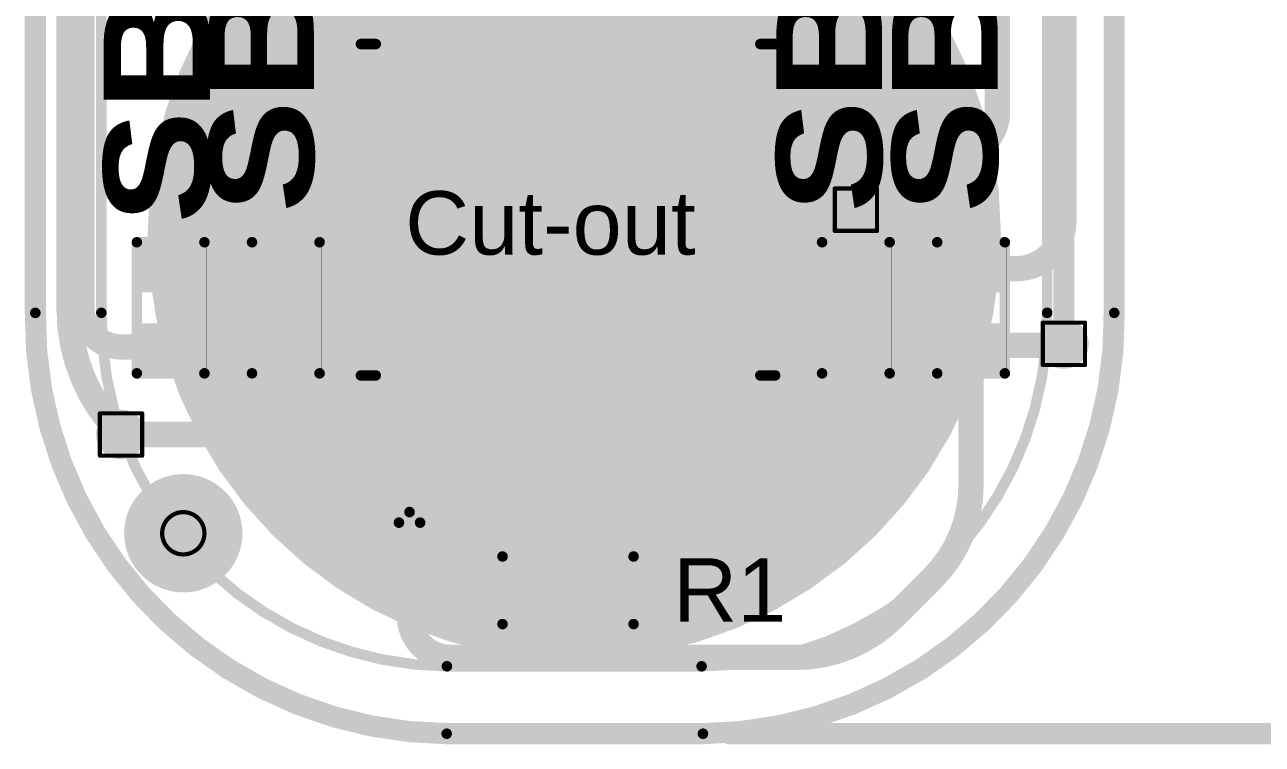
# Model space of a CAD drawing. Header units: inches. Extents: x -17 to 443, y -40 to 218.
# Drawn here: x 196.05 to 210.92, y -2.53 to 6.11 of the extents above; entities that cross this region are included whole.
import ezdxf

# ---------------------------------------------------------------- set-up
doc = ezdxf.new("R2010")
doc.units = ezdxf.units.IN
for name, color, linetype in [('Board Outline', 216, 'Continuous'), ('Bottom Layer', 5, 'Continuous'), ('Bottom Overlay', 54, 'Continuous'), ('Bottom Paste', 16, 'Continuous'), ('Bottom Solder', 6, 'Continuous'), ('Dimension', 6, 'Continuous'), ('Drill Drawing', 1, 'Continuous'), ('Fabrication', 76, 'Continuous'), ('Pad Holes', 156, 'Continuous'), ('Top Layer', 1, 'Continuous'), ('Top Overlay', 2, 'Continuous'), ('Top Paste', 8, 'Continuous'), ('Top Solder', 216, 'Continuous'), ('Via Holes', 16, 'Continuous')]:
    doc.layers.add(name, color=color, linetype=linetype)
doc.styles.add('Arial', font='', dxfattribs={"height": 0.2})
doc.styles.add('Arial Black_Bold', font='', dxfattribs={"height": 0.2})
doc.styles.get('Arial').set_extended_font_data('Arial')
doc.styles.get('Arial Black_Bold').set_extended_font_data('Arial Black', bold=True)

# ---------------------------------------------------------------- blocks, each defined once
blk = doc.blocks.new('SEMG_PAD_B_1')
at = {"layer": 'Bottom Layer'}
h = blk.add_hatch(color=5, dxfattribs=at)
edge = h.paths.add_edge_path()
edge.add_arc((0, 9.987), 5, 0, 360)
at = {"layer": 'Bottom Paste'}
h = blk.add_hatch(color=16, dxfattribs=at)
edge = h.paths.add_edge_path()
edge.add_arc((0, 9.987), 5, 0, 360)
at = {"layer": 'Bottom Solder'}
h = blk.add_hatch(color=6, dxfattribs=at)
edge = h.paths.add_edge_path()
edge.add_arc((0, 9.987), 5.102, 0, 360)
at = {"layer": 'Bottom Overlay', "const_width": 0.127}
for points in [[(-5.683, 10.966, -0.414214), (-1.531, 15.213)], [(1.531, 15.213, -0.414214), (5.683, 10.966)]]:
    blk.add_lwpolyline(points, format="xyb", dxfattribs=at)
for points in [[(1.531, 15.213), (-1.531, 15.213)], [(-5.683, 10.966), (-5.683, -10.966)], [(5.683, -10.966), (5.683, 10.966)]]:
    blk.add_lwpolyline(points, dxfattribs=at)
at = {"layer": 'Bottom Overlay', "const_width": 0.0635}
for points in [[(-1.562, 15.213, 1), (-1.499, 15.213, 1)], [(-1.562, 15.213, 1), (-1.499, 15.213, 1)], [(1.499, 15.213, 1), (1.562, 15.213, 1)], [(1.499, 15.213, 1), (1.562, 15.213, 1)], [(-5.715, 10.966, 1), (-5.651, 10.966, 1)], [(-5.715, 10.966, 1), (-5.651, 10.966, 1)], [(5.652, 10.966, 1), (5.715, 10.966, 1)], [(5.652, 10.966, 1), (5.715, 10.966, 1)]]:
    blk.add_lwpolyline(points, format="xyb", close=True, dxfattribs=at)
blk = doc.blocks.new('SOIC_8_85')
at = {"layer": 'Top Layer'}
for points in [[(-1.925, 2.205), (-1.925, 1.605), (-3.475, 1.605), (-3.475, 2.205)], [(3.475, 2.205), (3.475, 1.605), (1.925, 1.605), (1.925, 2.205)], [(-1.925, 0.935), (-1.925, 0.335), (-3.475, 0.335), (-3.475, 0.935)], [(3.475, 0.935), (3.475, 0.335), (1.925, 0.335), (1.925, 0.935)], [(-1.925, -0.335), (-1.925, -0.935), (-3.475, -0.935), (-3.475, -0.335)], [(3.475, -0.335), (3.475, -0.935), (1.925, -0.935), (1.925, -0.335)], [(-1.925, -1.605), (-1.925, -2.205), (-3.475, -2.205), (-3.475, -1.605)], [(3.475, -1.605), (3.475, -2.205), (1.925, -2.205), (1.925, -1.605)]]:
    blk.add_hatch(color=1, dxfattribs=at).paths.add_polyline_path(points)
at = {"layer": 'Top Overlay'}
blk.add_hatch(color=2, dxfattribs=at).paths.add_polyline_path([(-1.829, 1.575), (-1.499, 1.575), (-1.499, 2.235), (-1.829, 2.235)])
at = {"layer": 'Top Paste'}
for points in [[(-1.925, 2.205), (-1.925, 1.605), (-3.475, 1.605), (-3.475, 2.205)], [(3.475, 2.205), (3.475, 1.605), (1.925, 1.605), (1.925, 2.205)], [(-1.925, 0.935), (-1.925, 0.335), (-3.475, 0.335), (-3.475, 0.935)], [(3.475, 0.935), (3.475, 0.335), (1.925, 0.335), (1.925, 0.935)], [(-1.925, -0.335), (-1.925, -0.935), (-3.475, -0.935), (-3.475, -0.335)], [(3.475, -0.335), (3.475, -0.935), (1.925, -0.935), (1.925, -0.335)], [(-1.925, -1.605), (-1.925, -2.205), (-3.475, -2.205), (-3.475, -1.605)], [(3.475, -1.605), (3.475, -2.205), (1.925, -2.205), (1.925, -1.605)]]:
    blk.add_hatch(color=8, dxfattribs=at).paths.add_polyline_path(points)
at = {"layer": 'Top Solder'}
for points in [[(-1.823, 2.307), (-1.823, 1.503), (-3.577, 1.503), (-3.577, 2.307)], [(3.577, 2.307), (3.577, 1.503), (1.823, 1.503), (1.823, 2.307)], [(-1.823, 1.037), (-1.823, 0.233), (-3.577, 0.233), (-3.577, 1.037)], [(3.577, 1.037), (3.577, 0.233), (1.823, 0.233), (1.823, 1.037)], [(-1.823, -0.233), (-1.823, -1.037), (-3.577, -1.037), (-3.577, -0.233)], [(3.577, -0.233), (3.577, -1.037), (1.823, -1.037), (1.823, -0.233)], [(-1.823, -1.503), (-1.823, -2.307), (-3.577, -2.307), (-3.577, -1.503)], [(3.577, -1.503), (3.577, -2.307), (1.823, -2.307), (1.823, -1.503)]]:
    blk.add_hatch(color=216, dxfattribs=at).paths.add_polyline_path(points)
at = {"layer": 'Top Overlay', "const_width": 0.127}
for points in [[(1.991, 2.489), (-1.991, 2.489)], [(-1.991, 2.489), (-1.991, 2.311)], [(1.991, 2.489), (1.991, 2.311)], [(-3.759, 2.032), (-3.759, 1.778)], [(-3.759, 2.032), (-3.632, 1.905)], [(-3.632, 1.905), (-3.759, 1.778)], [(-1.991, -2.311), (-1.991, -2.489)], [(1.991, -2.311), (1.991, -2.489)], [(-1.991, -2.489), (1.991, -2.489)]]:
    blk.add_lwpolyline(points, dxfattribs=at)
at = {"layer": 'Top Overlay', "const_width": 0.0635}
for points in [[(-2.022, 2.489, 1), (-1.959, 2.489, 1)], [(-2.022, 2.489, 1), (-1.959, 2.489, 1)], [(1.959, 2.489, 1), (2.022, 2.489, 1)], [(1.959, 2.489, 1), (2.022, 2.489, 1)], [(-2.022, 2.311, 1), (-1.959, 2.311, 1)], [(1.959, 2.311, 1), (2.022, 2.311, 1)], [(-3.791, 2.032, 1), (-3.727, 2.032, 1)], [(-3.791, 2.032, 1), (-3.727, 2.032, 1)], [(-3.664, 1.905, 1), (-3.6, 1.905, 1)], [(-3.664, 1.905, 1), (-3.6, 1.905, 1)], [(-3.791, 1.778, 1), (-3.727, 1.778, 1)], [(-3.791, 1.778, 1), (-3.727, 1.778, 1)], [(-2.022, -2.311, 1), (-1.959, -2.311, 1)], [(1.959, -2.311, 1), (2.022, -2.311, 1)], [(-2.022, -2.489, 1), (-1.959, -2.489, 1)], [(-2.022, -2.489, 1), (-1.959, -2.489, 1)], [(1.959, -2.489, 1), (2.022, -2.489, 1)], [(1.959, -2.489, 1), (2.022, -2.489, 1)]]:
    blk.add_lwpolyline(points, format="xyb", close=True, dxfattribs=at)
blk = doc.blocks.new('S______B______0402_154')
at = {"layer": 'Top Layer'}
for points in [[(-0.699, -0.318), (-0.699, 0.317), (-0.241, 0.317), (-0.241, -0.318)], [(0.241, -0.318), (0.241, 0.317), (0.699, 0.317), (0.699, -0.318)]]:
    blk.add_hatch(color=1, dxfattribs=at).paths.add_polyline_path(points)
at = {"layer": 'Top Paste'}
for points in [[(-0.699, -0.318), (-0.699, 0.317), (-0.241, 0.317), (-0.241, -0.318)], [(0.241, -0.318), (0.241, 0.317), (0.699, 0.317), (0.699, -0.318)]]:
    blk.add_hatch(color=8, dxfattribs=at).paths.add_polyline_path(points)
at = {"layer": 'Top Solder'}
for points in [[(-0.754, -0.373), (-0.754, 0.372), (-0.186, 0.372), (-0.186, -0.373)], [(0.186, -0.373), (0.186, 0.372), (0.754, 0.372), (0.754, -0.373)]]:
    blk.add_hatch(color=216, dxfattribs=at).paths.add_polyline_path(points)
at = {"layer": 'Top Overlay'}
for points, const_width in [([(-0.787, 0.406), (0.787, 0.406)], 0.127), ([(-0.787, 0.406), (-0.787, -0.406)], 0.127), ([(0.787, 0.406), (0.787, -0.406)], 0.127), ([(-0.787, -0.406), (0.787, -0.406)], 0.127), ([(-0.813, -0.432), (0.813, -0.432)], 0.00323)]:
    blk.add_lwpolyline(points, dxfattribs=dict(at, const_width=const_width))
for points, const_width in [([(-0.819, 0.406, 1), (-0.756, 0.406, 1)], 0.0635), ([(-0.819, 0.406, 1), (-0.756, 0.406, 1)], 0.0635), ([(0.756, 0.406, 1), (0.819, 0.406, 1)], 0.0635), ([(0.756, 0.406, 1), (0.819, 0.406, 1)], 0.0635), ([(-0.819, -0.406, 1), (-0.756, -0.406, 1)], 0.0635), ([(-0.819, -0.406, 1), (-0.756, -0.406, 1)], 0.0635), ([(-0.814, -0.432, 1), (-0.812, -0.432, 1)], 0.00161), ([(0.756, -0.406, 1), (0.819, -0.406, 1)], 0.0635), ([(0.756, -0.406, 1), (0.819, -0.406, 1)], 0.0635), ([(0.812, -0.432, 1), (0.814, -0.432, 1)], 0.00161)]:
    blk.add_lwpolyline(points, format="xyb", close=True, dxfattribs=dict(at, const_width=const_width))
blk = doc.blocks.new('S______B______0402_155')
at = {"layer": 'Top Layer'}
for points in [[(-0.698, -0.318), (-0.698, 0.318), (-0.241, 0.318), (-0.241, -0.318)], [(0.241, -0.318), (0.241, 0.318), (0.699, 0.318), (0.699, -0.318)]]:
    blk.add_hatch(color=1, dxfattribs=at).paths.add_polyline_path(points)
at = {"layer": 'Top Paste'}
for points in [[(-0.698, -0.318), (-0.698, 0.318), (-0.241, 0.318), (-0.241, -0.318)], [(0.241, -0.318), (0.241, 0.318), (0.699, 0.318), (0.699, -0.318)]]:
    blk.add_hatch(color=8, dxfattribs=at).paths.add_polyline_path(points)
at = {"layer": 'Top Solder'}
for points in [[(-0.753, -0.373), (-0.753, 0.373), (-0.186, 0.373), (-0.186, -0.373)], [(0.186, -0.373), (0.186, 0.373), (0.754, 0.373), (0.754, -0.373)]]:
    blk.add_hatch(color=216, dxfattribs=at).paths.add_polyline_path(points)
at = {"layer": 'Top Overlay'}
for points, const_width in [([(-0.787, 0.406), (0.787, 0.406)], 0.127), ([(-0.787, 0.406), (-0.787, -0.406)], 0.127), ([(0.787, 0.406), (0.787, -0.406)], 0.127), ([(-0.787, -0.406), (0.787, -0.406)], 0.127), ([(-0.813, -0.432), (0.813, -0.432)], 0.00323)]:
    blk.add_lwpolyline(points, dxfattribs=dict(at, const_width=const_width))
for points, const_width in [([(-0.819, 0.406, 1), (-0.756, 0.406, 1)], 0.0635), ([(-0.819, 0.406, 1), (-0.756, 0.406, 1)], 0.0635), ([(0.756, 0.406, 1), (0.819, 0.406, 1)], 0.0635), ([(0.756, 0.406, 1), (0.819, 0.406, 1)], 0.0635), ([(-0.819, -0.406, 1), (-0.756, -0.406, 1)], 0.0635), ([(-0.819, -0.406, 1), (-0.756, -0.406, 1)], 0.0635), ([(-0.814, -0.432, 1), (-0.812, -0.432, 1)], 0.00161), ([(0.756, -0.406, 1), (0.819, -0.406, 1)], 0.0635), ([(0.756, -0.406, 1), (0.819, -0.406, 1)], 0.0635), ([(0.812, -0.432, 1), (0.814, -0.432, 1)], 0.00161)]:
    blk.add_lwpolyline(points, format="xyb", close=True, dxfattribs=dict(at, const_width=const_width))
blk = doc.blocks.new('S______B______0402_158')
at = {"layer": 'Top Layer'}
for points in [[(-0.699, -0.318), (-0.699, 0.317), (-0.241, 0.317), (-0.241, -0.318)], [(0.241, -0.318), (0.241, 0.317), (0.699, 0.317), (0.699, -0.318)]]:
    blk.add_hatch(color=1, dxfattribs=at).paths.add_polyline_path(points)
at = {"layer": 'Top Paste'}
for points in [[(-0.699, -0.318), (-0.699, 0.317), (-0.241, 0.317), (-0.241, -0.318)], [(0.241, -0.318), (0.241, 0.317), (0.699, 0.317), (0.699, -0.318)]]:
    blk.add_hatch(color=8, dxfattribs=at).paths.add_polyline_path(points)
at = {"layer": 'Top Solder'}
for points in [[(-0.754, -0.373), (-0.754, 0.372), (-0.186, 0.372), (-0.186, -0.373)], [(0.186, -0.373), (0.186, 0.372), (0.754, 0.372), (0.754, -0.373)]]:
    blk.add_hatch(color=216, dxfattribs=at).paths.add_polyline_path(points)
at = {"layer": 'Top Overlay'}
for points, const_width in [([(-0.787, 0.406), (0.787, 0.406)], 0.127), ([(-0.787, 0.406), (-0.787, -0.406)], 0.127), ([(0.787, 0.406), (0.787, -0.406)], 0.127), ([(0.787, -0.406), (-0.787, -0.406)], 0.127), ([(-0.813, -0.432), (0.813, -0.432)], 0.00323)]:
    blk.add_lwpolyline(points, dxfattribs=dict(at, const_width=const_width))
for points, const_width in [([(-0.819, 0.406, 1), (-0.756, 0.406, 1)], 0.0635), ([(-0.819, 0.406, 1), (-0.756, 0.406, 1)], 0.0635), ([(0.756, 0.406, 1), (0.819, 0.406, 1)], 0.0635), ([(0.756, 0.406, 1), (0.819, 0.406, 1)], 0.0635), ([(-0.819, -0.406, 1), (-0.756, -0.406, 1)], 0.0635), ([(-0.819, -0.406, 1), (-0.756, -0.406, 1)], 0.0635), ([(-0.814, -0.432, 1), (-0.812, -0.432, 1)], 0.00161), ([(0.756, -0.406, 1), (0.819, -0.406, 1)], 0.0635), ([(0.756, -0.406, 1), (0.819, -0.406, 1)], 0.0635), ([(0.812, -0.432, 1), (0.814, -0.432, 1)], 0.00161)]:
    blk.add_lwpolyline(points, format="xyb", close=True, dxfattribs=dict(at, const_width=const_width))
blk = doc.blocks.new('S______B______0402_159')
at = {"layer": 'Top Layer'}
for points in [[(-0.699, -0.318), (-0.699, 0.318), (-0.241, 0.318), (-0.241, -0.318)], [(0.241, -0.318), (0.241, 0.318), (0.699, 0.318), (0.699, -0.318)]]:
    blk.add_hatch(color=1, dxfattribs=at).paths.add_polyline_path(points)
at = {"layer": 'Top Paste'}
for points in [[(-0.699, -0.318), (-0.699, 0.318), (-0.241, 0.318), (-0.241, -0.318)], [(0.241, -0.318), (0.241, 0.318), (0.699, 0.318), (0.699, -0.318)]]:
    blk.add_hatch(color=8, dxfattribs=at).paths.add_polyline_path(points)
at = {"layer": 'Top Solder'}
for points in [[(-0.754, -0.373), (-0.754, 0.373), (-0.186, 0.373), (-0.186, -0.373)], [(0.186, -0.373), (0.186, 0.373), (0.754, 0.373), (0.754, -0.373)]]:
    blk.add_hatch(color=216, dxfattribs=at).paths.add_polyline_path(points)
at = {"layer": 'Top Overlay'}
for points, const_width in [([(-0.787, 0.406), (0.787, 0.406)], 0.127), ([(-0.787, 0.406), (-0.787, -0.406)], 0.127), ([(0.787, 0.406), (0.787, -0.406)], 0.127), ([(0.787, -0.406), (-0.787, -0.406)], 0.127), ([(-0.813, -0.432), (0.813, -0.432)], 0.00323)]:
    blk.add_lwpolyline(points, dxfattribs=dict(at, const_width=const_width))
for points, const_width in [([(-0.819, 0.406, 1), (-0.756, 0.406, 1)], 0.0635), ([(-0.819, 0.406, 1), (-0.756, 0.406, 1)], 0.0635), ([(0.756, 0.406, 1), (0.819, 0.406, 1)], 0.0635), ([(0.756, 0.406, 1), (0.819, 0.406, 1)], 0.0635), ([(-0.819, -0.406, 1), (-0.756, -0.406, 1)], 0.0635), ([(-0.819, -0.406, 1), (-0.756, -0.406, 1)], 0.0635), ([(-0.814, -0.432, 1), (-0.812, -0.432, 1)], 0.00161), ([(0.756, -0.406, 1), (0.819, -0.406, 1)], 0.0635), ([(0.756, -0.406, 1), (0.819, -0.406, 1)], 0.0635), ([(0.812, -0.432, 1), (0.814, -0.432, 1)], 0.00161)]:
    blk.add_lwpolyline(points, format="xyb", close=True, dxfattribs=dict(at, const_width=const_width))
at = {"layer": 'Top Overlay', "style": 'Arial Black_Bold'}
blk.add_text('SB101', height=1.27, dxfattribs=at).set_placement((1.012, -0.464))
blk = doc.blocks.new('R___0402_195')
at = {"layer": 'Top Layer'}
for points in [[(-0.699, -0.318), (-0.699, 0.318), (-0.241, 0.318), (-0.241, -0.318)], [(0.241, -0.318), (0.241, 0.318), (0.699, 0.318), (0.699, -0.318)]]:
    blk.add_hatch(color=1, dxfattribs=at).paths.add_polyline_path(points)
at = {"layer": 'Top Paste'}
for points in [[(-0.699, -0.318), (-0.699, 0.318), (-0.241, 0.318), (-0.241, -0.318)], [(0.241, -0.318), (0.241, 0.318), (0.699, 0.318), (0.699, -0.318)]]:
    blk.add_hatch(color=8, dxfattribs=at).paths.add_polyline_path(points)
at = {"layer": 'Top Solder'}
for points in [[(-0.754, -0.373), (-0.754, 0.373), (-0.186, 0.373), (-0.186, -0.373)], [(0.186, -0.373), (0.186, 0.373), (0.754, 0.373), (0.754, -0.373)]]:
    blk.add_hatch(color=216, dxfattribs=at).paths.add_polyline_path(points)
at = {"layer": 'Top Overlay'}
for points, const_width in [([(-0.787, 0.406), (-0.787, -0.406)], 0.127), ([(0.787, 0.406), (-0.787, 0.406)], 0.127), ([(0.787, 0.406), (0.787, -0.406)], 0.127), ([(0.787, -0.406), (-0.787, -0.406)], 0.127), ([(0.813, -0.432), (-0.813, -0.432)], 0.00323)]:
    blk.add_lwpolyline(points, dxfattribs=dict(at, const_width=const_width))
for points, const_width in [([(-0.819, 0.406, 1), (-0.756, 0.406, 1)], 0.0635), ([(-0.819, 0.406, 1), (-0.756, 0.406, 1)], 0.0635), ([(0.756, 0.406, 1), (0.819, 0.406, 1)], 0.0635), ([(0.756, 0.406, 1), (0.819, 0.406, 1)], 0.0635), ([(-0.819, -0.406, 1), (-0.756, -0.406, 1)], 0.0635), ([(-0.819, -0.406, 1), (-0.756, -0.406, 1)], 0.0635), ([(-0.814, -0.432, 1), (-0.812, -0.432, 1)], 0.00161), ([(0.756, -0.406, 1), (0.819, -0.406, 1)], 0.0635), ([(0.756, -0.406, 1), (0.819, -0.406, 1)], 0.0635), ([(0.812, -0.432, 1), (0.814, -0.432, 1)], 0.00161)]:
    blk.add_lwpolyline(points, format="xyb", close=True, dxfattribs=dict(at, const_width=const_width))

msp = doc.modelspace()

# ---------------------------------------------------------------- hatches: boundary and pattern name
at = {"layer": 'Bottom Layer'}
h = msp.add_hatch(color=5, dxfattribs=at)
edge = h.paths.add_edge_path()
edge.add_arc((206.034, 3.887), 0.3, 0, 360)
h = msp.add_hatch(color=5, dxfattribs=at)
edge = h.paths.add_edge_path()
edge.add_arc((208.534, 2.276), 0.3, 0, 360)
h = msp.add_hatch(color=5, dxfattribs=at)
edge = h.paths.add_edge_path()
edge.add_arc((197.203, 1.187), 0.3, 0, 360)
at = {"layer": 'Bottom Solder'}
h = msp.add_hatch(color=6, dxfattribs=at)
edge = h.paths.add_edge_path()
edge.add_arc((197.951, 0), 0.102, 0, 360)
at = {"layer": 'Pad Holes'}
h = msp.add_hatch(color=7, dxfattribs=at)
edge = h.paths.add_edge_path()
edge.add_arc((197.951, 0), 0.5, 0, 360)
at = {"layer": 'Top Layer'}
h = msp.add_hatch(color=1, dxfattribs=at)
edge = h.paths.add_edge_path()
edge.add_arc((206.034, 3.887), 0.3, 0, 360)
h = msp.add_hatch(color=1, dxfattribs=at)
edge = h.paths.add_edge_path()
edge.add_arc((208.534, 2.276), 0.3, 0, 360)
for points in [[(202.263, 1.962), (201.64, 1.962), (201.64, 0.412), (202.263, 0.412)], [(202.886, 0.412), (203.51, 0.412), (203.51, 1.962), (202.886, 1.962)]]:
    msp.add_hatch(color=1, dxfattribs=at).paths.add_polyline_path(points)
h = msp.add_hatch(color=1, dxfattribs=at)
edge = h.paths.add_edge_path()
edge.add_arc((197.203, 1.187), 0.3, 0, 360)
at = {"layer": 'Top Solder'}
h = msp.add_hatch(color=216, dxfattribs=at)
edge = h.paths.add_edge_path()
edge.add_arc((197.951, 0), 0.102, 0, 360)
at = {"layer": 'Via Holes'}
h = msp.add_hatch(color=7, dxfattribs=at)
edge = h.paths.add_edge_path()
edge.add_arc((206.034, 3.887), 0.15, 0, 360)
h = msp.add_hatch(color=7, dxfattribs=at)
edge = h.paths.add_edge_path()
edge.add_arc((208.534, 2.276), 0.15, 0, 360)
h = msp.add_hatch(color=7, dxfattribs=at)
edge = h.paths.add_edge_path()
edge.add_arc((197.203, 1.187), 0.15, 0, 360)

# ---------------------------------------------------------------- linework, layer by layer
at = {"layer": 'Board Outline', "const_width": 0.127}
for points in [[(196.173, 2.648), (196.173, 24.504)], [(209.139, 24.504), (209.139, 2.648)], [(201.117, -2.408), (204.196, -2.408)]]:
    msp.add_lwpolyline(points, dxfattribs=at)
for points in [[(201.117, -2.408, -0.414214), (196.173, 2.648)], [(209.139, 2.648, -0.414214), (204.196, -2.408)]]:
    msp.add_lwpolyline(points, format="xyb", dxfattribs=at)
at = {"layer": 'Board Outline', "const_width": 0.0635}
for points in [[(196.141, 2.648, 1), (196.205, 2.648, 1)], [(196.141, 2.648, 1), (196.205, 2.648, 1)], [(209.108, 2.648, 1), (209.171, 2.648, 1)], [(209.108, 2.648, 1), (209.171, 2.648, 1)], [(201.085, -2.408, 1), (201.148, -2.408, 1)], [(201.085, -2.408, 1), (201.148, -2.408, 1)], [(204.164, -2.408, 1), (204.228, -2.408, 1)], [(204.164, -2.408, 1), (204.228, -2.408, 1)]]:
    msp.add_lwpolyline(points, format="xyb", close=True, dxfattribs=at)
at = {"layer": 'Bottom Layer'}
for points, const_width in [([(196.579, 3.325), (196.579, 9.383)], 0.305), ([(208.534, 2.276), (208.534, 7.611)], 0.254), ([(196.579, 2.692), (196.579, 3.325)], 0.305)]:
    msp.add_lwpolyline(points, dxfattribs=dict(at, const_width=const_width))
for points, const_width in [([(196.503, 3.325, 1), (196.656, 3.325, 1)], 0.152), ([(196.503, 3.325, 1), (196.656, 3.325, 1)], 0.152), ([(196.503, 2.692, 1), (196.656, 2.692, 1)], 0.152), ([(196.503, 2.692, 1), (196.656, 2.692, 1)], 0.152), ([(208.47, 2.276, 1), (208.597, 2.276, 1)], 0.127), ([(197.126, 1.187, 1), (197.279, 1.187, 1)], 0.152)]:
    msp.add_lwpolyline(points, format="xyb", close=True, dxfattribs=dict(at, const_width=const_width))
at = {"layer": 'Bottom Layer', "const_width": 0.305}
msp.add_lwpolyline([(197.203, 1.187, -0.198912), (196.579, 2.692)], format="xyb", dxfattribs=at)
at = {"layer": 'Dimension', "const_width": 0.254}
msp.add_lwpolyline([(204.513, -2.408), (225.409, -2.408)], dxfattribs=at)
at = {"layer": 'Dimension', "const_width": 0.127}
msp.add_lwpolyline([(204.45, -2.408, 1), (204.577, -2.408, 1)], format="xyb", close=True, dxfattribs=at)
at = {"layer": 'Drill Drawing', "const_width": 0.0508}
for points in [[(205.78, 4.141), (206.288, 4.141)], [(205.78, 3.633), (205.78, 4.141)], [(206.288, 3.633), (206.288, 4.141)], [(205.78, 3.633), (206.288, 3.633)], [(208.28, 2.53), (208.788, 2.53)], [(208.28, 2.022), (208.28, 2.53)], [(208.788, 2.022), (208.788, 2.53)], [(208.28, 2.022), (208.788, 2.022)], [(196.949, 1.441), (197.457, 1.441)], [(196.949, 0.933), (196.949, 1.441)], [(197.457, 0.933), (197.457, 1.441)], [(196.949, 0.933), (197.457, 0.933)]]:
    msp.add_lwpolyline(points, dxfattribs=at)
at = {"layer": 'Drill Drawing'}
for points, const_width in [([(205.767, 4.141, 1), (205.793, 4.141, 1)], 0.0254), ([(205.767, 4.141, 1), (205.793, 4.141, 1)], 0.0254), ([(206.275, 4.141, 1), (206.301, 4.141, 1)], 0.0254), ([(206.275, 4.141, 1), (206.301, 4.141, 1)], 0.0254), ([(205.767, 3.633, 1), (205.793, 3.633, 1)], 0.0254), ([(205.767, 3.633, 1), (205.793, 3.633, 1)], 0.0254), ([(206.275, 3.633, 1), (206.301, 3.633, 1)], 0.0254), ([(206.275, 3.633, 1), (206.301, 3.633, 1)], 0.0254), ([(208.267, 2.53, 1), (208.293, 2.53, 1)], 0.0254), ([(208.267, 2.53, 1), (208.293, 2.53, 1)], 0.0254), ([(208.775, 2.53, 1), (208.801, 2.53, 1)], 0.0254), ([(208.775, 2.53, 1), (208.801, 2.53, 1)], 0.0254), ([(208.267, 2.022, 1), (208.293, 2.022, 1)], 0.0254), ([(208.267, 2.022, 1), (208.293, 2.022, 1)], 0.0254), ([(208.775, 2.022, 1), (208.801, 2.022, 1)], 0.0254), ([(208.775, 2.022, 1), (208.801, 2.022, 1)], 0.0254), ([(196.936, 1.441, 1), (196.961, 1.441, 1)], 0.0254), ([(196.936, 1.441, 1), (196.961, 1.441, 1)], 0.0254), ([(197.444, 1.441, 1), (197.469, 1.441, 1)], 0.0254), ([(197.444, 1.441, 1), (197.469, 1.441, 1)], 0.0254), ([(196.936, 0.933, 1), (196.961, 0.933, 1)], 0.0254), ([(196.936, 0.933, 1), (196.961, 0.933, 1)], 0.0254), ([(197.444, 0.933, 1), (197.469, 0.933, 1)], 0.0254), ([(197.444, 0.933, 1), (197.469, 0.933, 1)], 0.0254), ([(198.205, 0, 1), (197.697, 0, 1)], 0.0508), ([(197.684, 0, 1), (197.71, 0, 1)], 0.0254), ([(198.192, 0, 1), (198.218, 0, 1)], 0.0254)]:
    msp.add_lwpolyline(points, format="xyb", close=True, dxfattribs=dict(at, const_width=const_width))
at = {"layer": 'Fabrication', "const_width": 0.254}
for points in [[(196.173, 2.648), (196.173, 24.504)], [(209.139, 24.504), (209.139, 2.648)], [(201.117, -2.408), (204.196, -2.408)]]:
    msp.add_lwpolyline(points, dxfattribs=at)
at = {"layer": 'Fabrication'}
for points, const_width in [([(207.65, 3.602, 1), (197.65, 3.602, 1)], 0.254), ([(197.586, 3.602, 1), (197.713, 3.602, 1)], 0.127), ([(207.586, 3.602, 1), (207.713, 3.602, 1)], 0.127), ([(196.11, 2.648, 1), (196.237, 2.648, 1)], 0.127), ([(196.11, 2.648, 1), (196.237, 2.648, 1)], 0.127), ([(209.076, 2.648, 1), (209.203, 2.648, 1)], 0.127), ([(209.076, 2.648, 1), (209.203, 2.648, 1)], 0.127), ([(198.535, 0, 1), (197.367, 0, 1)], 0.254), ([(197.303, 0, 1), (197.43, 0, 1)], 0.127), ([(198.472, 0, 1), (198.599, 0, 1)], 0.127), ([(201.053, -2.408, 1), (201.18, -2.408, 1)], 0.127), ([(201.053, -2.408, 1), (201.18, -2.408, 1)], 0.127), ([(204.132, -2.408, 1), (204.259, -2.408, 1)], 0.127), ([(204.132, -2.408, 1), (204.259, -2.408, 1)], 0.127)]:
    msp.add_lwpolyline(points, format="xyb", close=True, dxfattribs=dict(at, const_width=const_width))
at = {"layer": 'Fabrication', "const_width": 0.254}
for points in [[(201.117, -2.408, -0.414214), (196.173, 2.648)], [(209.139, 2.648, -0.414214), (204.196, -2.408)]]:
    msp.add_lwpolyline(points, format="xyb", dxfattribs=at)
at = {"layer": 'Top Layer'}
for points, const_width in [([(208.534, 3.751), (208.534, 9.679)], 0.305), ([(203.21, 3.814), (203.21, 6.587)], 0.305), ([(207.735, 5.053), (207.735, 6.587)], 0.305), ([(196.733, 2.709), (196.733, 6.53)], 0.305), ([(205.064, 4.561), (207.243, 4.561)], 0.305), ([(204.48, 1.187), (204.48, 3.977)], 0.305), ([(206.034, 3.232), (206.034, 3.887)], 0.508), ([(197.799, 3.179), (199.183, 3.179)], 0.305), ([(199.183, 3.179), (202.575, 3.179)], 0.305), ([(207.418, 3.179), (207.963, 3.179)], 0.305), ([(197.203, 2.239), (197.799, 2.239)], 0.305), ([(199.183, 1.505), (199.183, 2.239)], 0.305), ([(206.034, 1.505), (206.034, 2.239)], 0.305), ([(207.418, 2.239), (207.436, 2.258)], 0.305), ([(207.418, 0.575), (207.418, 2.239)], 0.305), ([(207.436, 2.258), (208.516, 2.258)], 0.305), ([(208.516, 2.258), (208.534, 2.276)], 0.305), ([(197.203, 1.187), (198.865, 1.187)], 0.305), ([(200.67, -1), (200.67, 1.187)], 0.305), ([(201.94, 0.712), (201.94, 1.187)], 0.305), ([(203.21, 0.712), (203.21, 1.187)], 0.305), ([(204.48, 1.187), (205.717, 1.187)], 0.305), ([(201.94, 0.712), (202.105, 0.547)], 0.305), ([(203.045, 0.547), (203.21, 0.712)], 0.305), ([(202.105, -0.685), (202.105, 0.547)], 0.305), ([(203.045, -0.685), (203.045, 0.547)], 0.305), ([(206.494, -1.002), (206.956, -0.54)], 0.305), ([(201.162, -1.492), (205.311, -1.492)], 0.305)]:
    msp.add_lwpolyline(points, dxfattribs=dict(at, const_width=const_width))
at = {"layer": 'Top Layer', "const_width": 0.305}
for points in [[(207.735, 5.053, -0.414214), (207.243, 4.561)], [(204.48, 3.977, -0.414214), (205.064, 4.561)], [(203.21, 3.814, -0.414214), (202.575, 3.179)], [(208.534, 3.751, -0.414214), (207.963, 3.179)], [(197.203, 2.239, -0.414214), (196.733, 2.709)], [(199.183, 1.505, -0.414214), (198.865, 1.187)], [(206.034, 1.505, -0.414214), (205.717, 1.187)], [(207.418, 0.575, -0.198912), (206.956, -0.54)], [(201.162, -1.492, -0.414214), (200.67, -1)], [(206.493, -1.003, -0.198731), (205.311, -1.492)], [(206.494, -1.002, -0.000175), (206.493, -1.003)]]:
    msp.add_lwpolyline(points, format="xyb", dxfattribs=at)
at = {"layer": 'Top Layer'}
for points, const_width in [([(207.659, 5.053, 1), (207.812, 5.053, 1)], 0.152), ([(207.659, 5.053, 1), (207.812, 5.053, 1)], 0.152), ([(204.988, 4.561, 1), (205.14, 4.561, 1)], 0.152), ([(204.988, 4.561, 1), (205.14, 4.561, 1)], 0.152), ([(207.167, 4.561, 1), (207.319, 4.561, 1)], 0.152), ([(207.167, 4.561, 1), (207.319, 4.561, 1)], 0.152), ([(204.404, 3.977, 1), (204.556, 3.977, 1)], 0.152), ([(204.404, 3.977, 1), (204.556, 3.977, 1)], 0.152), ([(205.907, 3.887, 1), (206.161, 3.887, 1)], 0.254), ([(203.133, 3.814, 1), (203.286, 3.814, 1)], 0.152), ([(203.133, 3.814, 1), (203.286, 3.814, 1)], 0.152), ([(208.458, 3.751, 1), (208.61, 3.751, 1)], 0.152), ([(208.458, 3.751, 1), (208.61, 3.751, 1)], 0.152), ([(205.907, 3.232, 1), (206.161, 3.232, 1)], 0.254), ([(197.723, 3.179, 1), (197.875, 3.179, 1)], 0.152), ([(199.106, 3.179, 1), (199.259, 3.179, 1)], 0.152), ([(199.106, 3.179, 1), (199.259, 3.179, 1)], 0.152), ([(202.498, 3.179, 1), (202.651, 3.179, 1)], 0.152), ([(202.498, 3.179, 1), (202.651, 3.179, 1)], 0.152), ([(207.342, 3.179, 1), (207.494, 3.179, 1)], 0.152), ([(207.886, 3.179, 1), (208.039, 3.179, 1)], 0.152), ([(207.886, 3.179, 1), (208.039, 3.179, 1)], 0.152), ([(196.656, 2.709, 1), (196.809, 2.709, 1)], 0.152), ([(196.656, 2.709, 1), (196.809, 2.709, 1)], 0.152), ([(197.126, 2.239, 1), (197.279, 2.239, 1)], 0.152), ([(197.126, 2.239, 1), (197.279, 2.239, 1)], 0.152), ([(197.723, 2.239, 1), (197.875, 2.239, 1)], 0.152), ([(199.106, 2.239, 1), (199.259, 2.239, 1)], 0.152), ([(205.958, 2.239, 1), (206.11, 2.239, 1)], 0.152), ([(207.342, 2.239, 1), (207.494, 2.239, 1)], 0.152), ([(207.342, 2.239, 1), (207.494, 2.239, 1)], 0.152), ([(207.36, 2.258, 1), (207.512, 2.258, 1)], 0.152), ([(207.36, 2.258, 1), (207.512, 2.258, 1)], 0.152), ([(208.439, 2.258, 1), (208.592, 2.258, 1)], 0.152), ([(208.439, 2.258, 1), (208.592, 2.258, 1)], 0.152), ([(208.458, 2.276, 1), (208.61, 2.276, 1)], 0.152), ([(199.106, 1.505, 1), (199.259, 1.505, 1)], 0.152), ([(199.106, 1.505, 1), (199.259, 1.505, 1)], 0.152), ([(205.958, 1.505, 1), (206.11, 1.505, 1)], 0.152), ([(205.958, 1.505, 1), (206.11, 1.505, 1)], 0.152), ([(197.126, 1.187, 1), (197.279, 1.187, 1)], 0.152), ([(198.789, 1.187, 1), (198.941, 1.187, 1)], 0.152), ([(198.789, 1.187, 1), (198.941, 1.187, 1)], 0.152), ([(200.593, 1.187, 1), (200.746, 1.187, 1)], 0.152), ([(201.863, 1.187, 1), (202.016, 1.187, 1)], 0.152), ([(203.133, 1.187, 1), (203.286, 1.187, 1)], 0.152), ([(204.404, 1.187, 1), (204.556, 1.187, 1)], 0.152), ([(204.404, 1.187, 1), (204.556, 1.187, 1)], 0.152), ([(205.64, 1.187, 1), (205.793, 1.187, 1)], 0.152), ([(205.64, 1.187, 1), (205.793, 1.187, 1)], 0.152), ([(201.863, 0.712, 1), (202.016, 0.712, 1)], 0.152), ([(201.863, 0.712, 1), (202.016, 0.712, 1)], 0.152), ([(203.133, 0.712, 1), (203.286, 0.712, 1)], 0.152), ([(203.133, 0.712, 1), (203.286, 0.712, 1)], 0.152), ([(202.029, 0.547, 1), (202.181, 0.547, 1)], 0.152), ([(202.029, 0.547, 1), (202.181, 0.547, 1)], 0.152), ([(202.968, 0.547, 1), (203.121, 0.547, 1)], 0.152), ([(202.968, 0.547, 1), (203.121, 0.547, 1)], 0.152), ([(207.342, 0.575, 1), (207.494, 0.575, 1)], 0.152), ([(207.342, 0.575, 1), (207.494, 0.575, 1)], 0.152), ([(206.88, -0.54, 1), (207.032, -0.54, 1)], 0.152), ([(206.88, -0.54, 1), (207.032, -0.54, 1)], 0.152), ([(202.029, -0.685, 1), (202.181, -0.685, 1)], 0.152), ([(202.968, -0.685, 1), (203.121, -0.685, 1)], 0.152), ([(200.593, -1, 1), (200.746, -1, 1)], 0.152), ([(200.593, -1, 1), (200.746, -1, 1)], 0.152), ([(206.417, -1.003, 1), (206.569, -1.003, 1)], 0.152), ([(206.417, -1.003, 1), (206.569, -1.003, 1)], 0.152), ([(206.418, -1.002, 1), (206.57, -1.002, 1)], 0.152), ([(206.418, -1.002, 1), (206.57, -1.002, 1)], 0.152), ([(201.086, -1.492, 1), (201.238, -1.492, 1)], 0.152), ([(201.086, -1.492, 1), (201.238, -1.492, 1)], 0.152), ([(205.234, -1.492, 1), (205.387, -1.492, 1)], 0.152), ([(205.234, -1.492, 1), (205.387, -1.492, 1)], 0.152)]:
    msp.add_lwpolyline(points, format="xyb", close=True, dxfattribs=dict(at, const_width=const_width))

# ---------------------------------------------------------------- block references
for name, p, rotation in [('SEMG_PAD_B_1', (202.65, 13.615), 180), ('S______B______0402_159', (197.799, 2.709), 90), ('SOIC_8_85', (202.575, 3.887), 90), ('S______B______0402_158', (199.183, 2.709), 90), ('S______B______0402_154', (206.034, 2.709), 90), ('S______B______0402_155', (207.418, 2.709), 90), ('R___0402_195', (202.575, -0.685), 180)]:
    msp.add_blockref(name, p, dxfattribs=dict(rotation=rotation))

# ---------------------------------------------------------------- texts
at = {"layer": 'Fabrication', "style": 'Arial'}
msp.add_text('Cut-out', height=0.762, dxfattribs=at).set_placement((200.618, 3.348))
at = {"layer": 'Top Overlay', "style": 'Arial Black_Bold'}
for s, p in [('SB102', (199.52, 3.848)), ('SB106', (206.348, 3.848)), ('SB105', (207.738, 3.848)), ('SB101', (198.274, 3.721))]:
    msp.add_text(s, height=1.27, rotation=90, dxfattribs=at).set_placement(p)
at = {"layer": 'Top Overlay', "style": 'Arial'}
msp.add_text('R1', height=0.762, dxfattribs=at).set_placement((203.839, -1.063))

doc.saveas('drawing.dxf')
